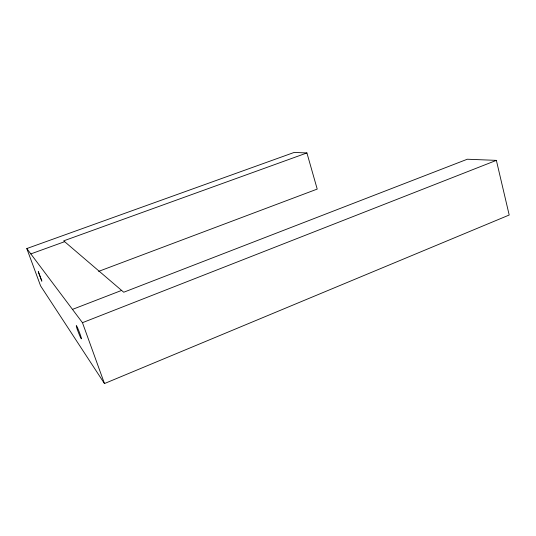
<?xml version="1.0" encoding="UTF-8"?>
<svg xmlns="http://www.w3.org/2000/svg" width="536" height="536" viewBox="0 0 536 536"><rect width="100%" height="100%" fill="white"/><g stroke="black" fill="none" stroke-linecap="round" stroke-linejoin="round"><path stroke-width="0.8" d="M306.914 152.941L294.143 152.445L26.8 248.557L40.602 285.909L104.466 383.555L509.2 215.023L496.37 160.371L467.298 159.232L123.736 292.234L63.69 240.852L306.914 152.941L317.218 189.087L98.644 271.377M26.8 248.557L82.457 322.685L496.37 160.371M72.481 309.393L121.618 290.418M30.82 253.91L64.648 241.669M82.457 322.685L104.466 383.555M38.291 271.692L41.808 281.052L38.291 271.692M77.171 328.99A7.095 0.476 69 0 0 81.392 338.846A7.095 0.476 69 0 0 77.988 328.823A7.095 0.476 69 0 0 77.171 328.99"/></g></svg>
